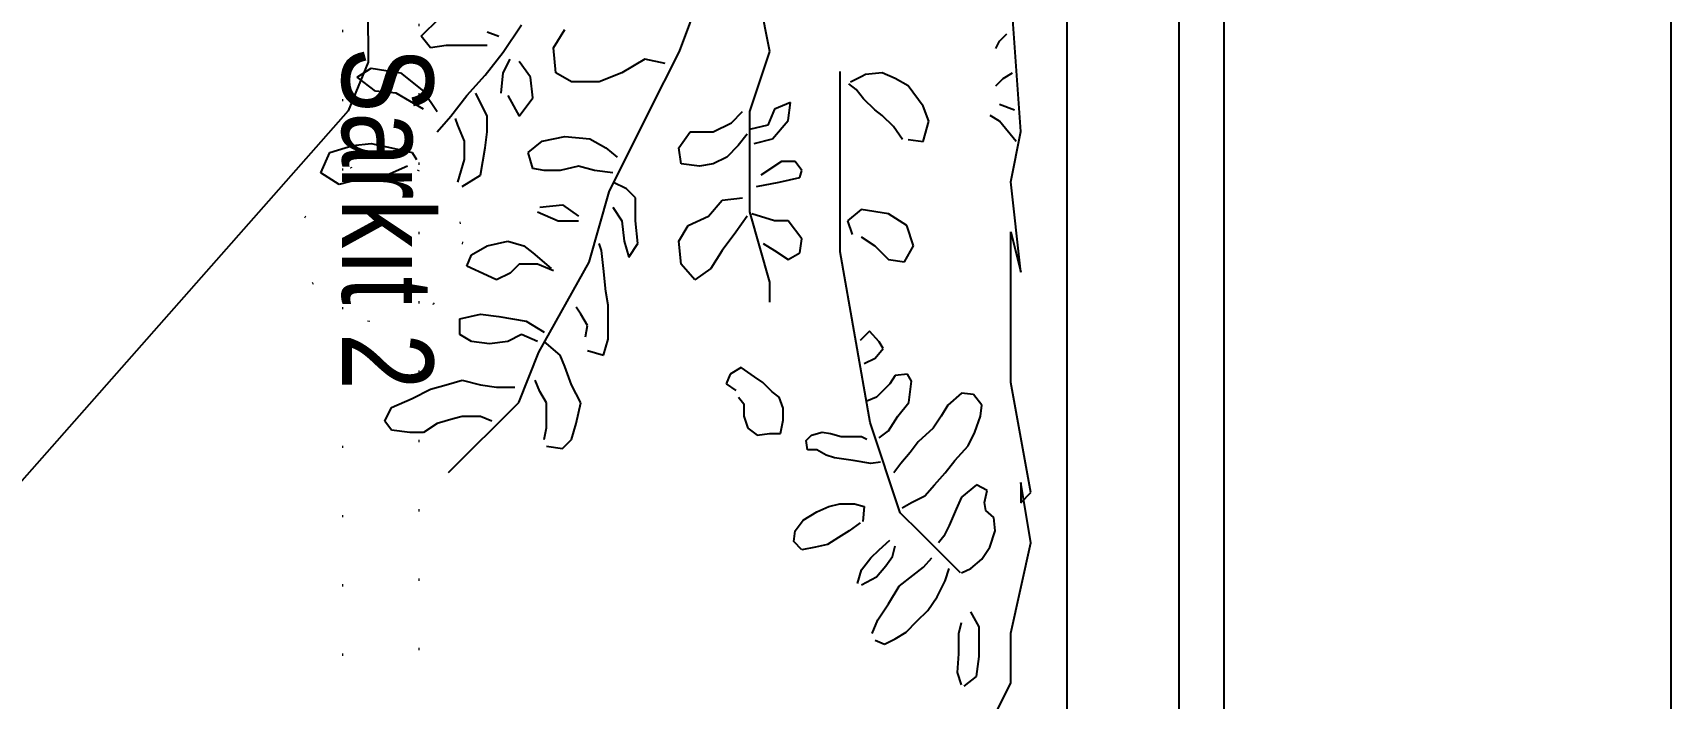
# Model space of a CAD drawing. Header units: millimetres. Extents: x 7687 to 15428, y -715 to 4028.
# Drawn here: x 10460 to 10533.2, y 962.4 to 992.2 of the extents above; entities that cross this region are included whole.
import ezdxf

# ---------------------------------------------------------------- set-up
doc = ezdxf.new("R2010")
doc.units = ezdxf.units.MM
for name, pattern in [('14.022_CEKIRDEKLER_SAFTLAR_+51.00$0$ACAD_ISO07W100', [3, 0, -3]), ('ACAD_ISO07W100', [3, 0, -3]), ('CONTINUA', [0])]:
    doc.linetypes.add(name, pattern=pattern)
doc.layers.add('0-MOBIL', color=3, linetype='CONTINUA')
doc.layers.add('YAZI', color=121, linetype='Continuous')
doc.layers.add('Sarkıt Ayd.', color=50, linetype='ACAD_ISO07W100', lineweight=0)
doc.layers.add('SS_FURNITURE', color=23, linetype='Continuous', lineweight=25)
doc.styles.add('OTEL AKSARAY', font='', dxfattribs={"width": 0.8})
doc.styles.get('OTEL AKSARAY').set_extended_font_data('FrankRuehl')

# ---------------------------------------------------------------- blocks, each defined once
blk = doc.blocks.new('fdgfff')
at = {"color": 67, "true_color": 0x727430}
for p, q in [((50513.8366, 5720.8393), (50513.8476, 5720.8569)), ((50513.8476, 5720.8569), (50513.8673, 5720.8481)), ((50513.841, 5720.8218), (50513.8366, 5720.8393)), ((50513.8673, 5720.8481), (50513.8739, 5720.8261)), ((50513.841, 5720.8042), (50513.841, 5720.8218)), ((50513.8739, 5720.8261), (50513.8761, 5720.8086)), ((50513.9265, 5720.8042), (50513.9397, 5720.8218)), ((50513.9397, 5720.8218), (50513.9485, 5720.8086)), ((50513.8761, 5720.8086), (50513.8717, 5720.7888)), ((50513.9485, 5720.8086), (50513.9441, 5720.7801)), ((50513.5976, 5720.7713), (50513.5998, 5720.7888)), ((50513.5998, 5720.7888), (50513.6085, 5720.7954)), ((50513.6085, 5720.7954), (50513.6217, 5720.7888)), ((50513.6217, 5720.7888), (50513.6305, 5720.7691)), ((50513.8454, 5720.7932), (50513.841, 5720.8042)), ((50513.8542, 5720.7735), (50513.8454, 5720.7932)), ((50513.8717, 5720.7888), (50513.8673, 5720.7691)), ((50513.9244, 5720.7844), (50513.9265, 5720.8042)), ((50513.909, 5720.7581), (50513.9244, 5720.7844)), ((50513.9441, 5720.7801), (50513.9265, 5720.7581)), ((50513.5976, 5720.7581), (50513.5976, 5720.7713)), ((50513.6063, 5720.7449), (50513.5976, 5720.7581)), ((50513.6305, 5720.7691), (50513.6392, 5720.7515)), ((50513.8673, 5720.7691), (50513.8607, 5720.7647)), ((50513.9265, 5720.7581), (50513.9068, 5720.7449)), ((50513.9682, 5720.7515), (50513.9792, 5720.7603)), ((50513.9792, 5720.7603), (50513.9967, 5720.7428)), ((50513.6107, 5720.7296), (50513.6063, 5720.7449)), ((50513.6392, 5720.7515), (50513.6436, 5720.7362)), ((50513.8871, 5720.7449), (50513.9024, 5720.7318)), ((50513.9704, 5720.7362), (50513.9682, 5720.7515)), ((50513.559, 5720.7341), (50513.6266, 5720.6665)), ((50513.6129, 5720.7208), (50513.6107, 5720.7296)), ((50513.6436, 5720.7362), (50513.648, 5720.7208)), ((50513.8936, 5720.7252), (50513.9002, 5720.7274)), ((50513.9024, 5720.7318), (50513.9222, 5720.7164)), ((50513.9704, 5720.7186), (50513.9704, 5720.7362)), ((50513.6129, 5720.7032), (50513.6129, 5720.7208)), ((50513.648, 5720.7208), (50513.6436, 5720.7032)), ((50513.6831, 5720.6945), (50513.6853, 5720.712)), ((50513.6853, 5720.712), (50513.6919, 5720.723)), ((50513.6919, 5720.723), (50513.7072, 5720.723)), ((50513.7072, 5720.723), (50513.7116, 5720.7032)), ((50513.7489, 5720.6967), (50513.7577, 5720.7164)), ((50513.7577, 5720.7164), (50513.7686, 5720.712)), ((50513.7686, 5720.712), (50513.7774, 5720.6967)), ((50513.8344, 5720.7208), (50513.8454, 5720.7032)), ((50513.8388, 5720.7252), (50513.8607, 5720.7186)), ((50513.8607, 5720.7186), (50513.8783, 5720.7186)), ((50513.8783, 5720.7186), (50513.8936, 5720.7252)), ((50513.9222, 5720.7164), (50513.9419, 5720.6989)), ((50513.9704, 5720.6967), (50513.9704, 5720.7186)), ((50513.6085, 5720.6923), (50513.6129, 5720.7032)), ((50513.6436, 5720.7032), (50513.6414, 5720.6879)), ((50513.6853, 5720.6769), (50513.6831, 5720.6945)), ((50513.7116, 5720.7032), (50513.7094, 5720.6857)), ((50513.7445, 5720.6879), (50513.7489, 5720.6967)), ((50513.7774, 5720.6967), (50513.7818, 5720.6769)), ((50513.8454, 5720.7032), (50513.8717, 5720.6989)), ((50513.8717, 5720.6989), (50513.8871, 5720.6967)), ((50513.8871, 5720.6967), (50513.9024, 5720.6967)), ((50513.9024, 5720.6967), (50513.9244, 5720.7076)), ((50513.9419, 5720.6989), (50513.9638, 5720.6813)), ((50513.9836, 5720.6967), (50513.9792, 5720.6857)), ((50513.6414, 5720.6879), (50513.6414, 5720.6703)), ((50513.7094, 5720.6857), (50513.705, 5720.6594)), ((50513.7511, 5720.6747), (50513.7445, 5720.6879)), ((50513.9244, 5720.6835), (50513.9441, 5720.6813)), ((50513.9441, 5720.6813), (50513.9572, 5720.6747)), ((50513.9638, 5720.6813), (50513.9901, 5720.6637)), ((50513.6266, 5720.6665), (50513.6749, 5720.6471)), ((50513.6919, 5720.6637), (50513.6853, 5720.6769)), ((50513.6853, 5720.6484), (50513.6919, 5720.6637)), ((50513.7599, 5720.6659), (50513.7511, 5720.6747)), ((50513.7599, 5720.6484), (50513.7599, 5720.6659)), ((50513.7818, 5720.6769), (50513.7774, 5720.6616)), ((50513.9222, 5720.6769), (50513.9024, 5720.6659)), ((50513.9024, 5720.6659), (50513.92, 5720.6528)), ((50513.9397, 5720.655), (50513.9551, 5720.6659)), ((50513.637, 5720.6462), (50513.648, 5720.6506)), ((50513.6749, 5720.6471), (50513.7618, 5720.5988)), ((50513.705, 5720.6594), (50513.6941, 5720.6418)), ((50513.7533, 5720.633), (50513.7599, 5720.6484)), ((50513.7708, 5720.6528), (50513.7555, 5720.6352)), ((50513.7774, 5720.6616), (50513.7708, 5720.6528)), ((50513.8103, 5720.6484), (50513.8015, 5720.6286)), ((50513.8498, 5720.6418), (50513.852, 5720.6528)), ((50513.852, 5720.6528), (50513.8673, 5720.6572)), ((50513.8673, 5720.6572), (50513.8783, 5720.644)), ((50513.92, 5720.6528), (50513.9397, 5720.655)), ((50513.5844, 5720.6396), (50513.5822, 5720.6242)), ((50513.591, 5720.6418), (50513.602, 5720.6396)), ((50513.602, 5720.6396), (50513.6151, 5720.6396)), ((50513.6151, 5720.6396), (50513.6261, 5720.6396)), ((50513.6261, 5720.6396), (50513.637, 5720.6462)), ((50513.6721, 5720.6264), (50513.6853, 5720.6418)), ((50513.8147, 5720.6462), (50513.8169, 5720.6242)), ((50513.8498, 5720.6264), (50513.8498, 5720.6418)), ((50513.8783, 5720.644), (50513.8827, 5720.622)), ((50513.9441, 5720.6308), (50513.9682, 5720.633)), ((50513.9682, 5720.633), (50513.9858, 5720.622)), ((50513.5822, 5720.6242), (50513.591, 5720.6155)), ((50513.591, 5720.6155), (50513.6063, 5720.6111)), ((50513.6261, 5720.6067), (50513.6436, 5720.6155)), ((50513.6436, 5720.6155), (50513.6612, 5720.622)), ((50513.6612, 5720.622), (50513.6721, 5720.6264)), ((50513.8015, 5720.6286), (50513.8015, 5720.6089)), ((50513.8169, 5720.6242), (50513.8059, 5720.6089)), ((50513.8542, 5720.6089), (50513.8498, 5720.6264)), ((50513.8827, 5720.622), (50513.8805, 5720.5979)), ((50513.9353, 5720.6155), (50513.9441, 5720.6308)), ((50513.9353, 5720.5891), (50513.9353, 5720.6155)), ((50513.6063, 5720.6111), (50513.6261, 5720.6067)), ((50513.6765, 5720.6001), (50513.6721, 5720.5847)), ((50513.6897, 5720.6023), (50513.7006, 5720.6001)), ((50513.7006, 5720.6001), (50513.7116, 5720.6067)), ((50513.7116, 5720.6067), (50513.7182, 5720.6111)), ((50513.8498, 5720.5935), (50513.8542, 5720.6089)), ((50513.6721, 5720.5847), (50513.6875, 5720.5804)), ((50513.7335, 5720.5825), (50513.7555, 5720.5847)), ((50513.7555, 5720.5847), (50513.773, 5720.5869)), ((50513.7618, 5720.5988), (50513.8294, 5720.5795)), ((50513.773, 5720.5869), (50513.7796, 5720.5891)), ((50513.8476, 5720.576), (50513.8498, 5720.5935)), ((50513.8805, 5720.5979), (50513.8717, 5720.5825)), ((50513.9441, 5720.5672), (50513.9353, 5720.5891)), ((50513.6875, 5720.5804), (50513.7028, 5720.5804)), ((50513.7028, 5720.5804), (50513.7204, 5720.5804)), ((50513.7204, 5720.5804), (50513.7335, 5720.5825)), ((50513.8147, 5720.576), (50513.8015, 5720.5672)), ((50513.8294, 5720.5795), (50513.9067, 5720.5408)), ((50513.8322, 5720.5628), (50513.8388, 5720.576)), ((50513.8717, 5720.5825), (50513.8629, 5720.5716)), ((50513.7818, 5720.565), (50513.7664, 5720.5606)), ((50513.7664, 5720.5606), (50513.7796, 5720.5518)), ((50513.7796, 5720.5518), (50513.8015, 5720.554)), ((50513.8015, 5720.5672), (50513.7818, 5720.565)), ((50513.8015, 5720.554), (50513.8235, 5720.554)), ((50513.8235, 5720.554), (50513.8322, 5720.5628)), ((50513.9572, 5720.5452), (50513.9441, 5720.5672)), ((50513.9067, 5720.5408), (50513.9647, 5720.5118)), ((50513.9529, 5720.5255), (50513.9572, 5720.5452)), ((50513.7445, 5720.497), (50513.7599, 5720.5101)), ((50513.7599, 5720.5101), (50513.7818, 5720.5123)), ((50513.7818, 5720.5123), (50513.7971, 5720.5035)), ((50513.8542, 5720.4926), (50513.8564, 5720.5101)), ((50513.8564, 5720.5101), (50513.8717, 5720.5123)), ((50513.8717, 5720.5123), (50513.8871, 5720.5013)), ((50513.9647, 5720.5118), (50514.0419, 5720.4828)), ((50513.7555, 5720.4816), (50513.7445, 5720.497)), ((50513.7971, 5720.5035), (50513.8059, 5720.4838)), ((50513.8564, 5720.4794), (50513.8542, 5720.4926)), ((50513.8871, 5720.5013), (50513.8871, 5720.4794)), ((50513.773, 5720.4706), (50513.7555, 5720.4816)), ((50513.8059, 5720.4838), (50513.8213, 5720.4706)), ((50513.8629, 5720.4662), (50513.8564, 5720.4794)), ((50513.8871, 5720.4794), (50513.8958, 5720.4618)), ((50513.6446, 5720.4667), (50513.6381, 5720.4576)), ((50513.6537, 5720.4628), (50513.6446, 5720.4667)), ((50513.6602, 5720.4524), (50513.6537, 5720.4628)), ((50513.7906, 5720.4575), (50513.773, 5720.4706)), ((50513.8213, 5720.4706), (50513.8235, 5720.4509)), ((50513.8739, 5720.4553), (50513.8629, 5720.4662)), ((50513.8958, 5720.4618), (50513.9068, 5720.4509)), ((50513.6017, 5720.4459), (50513.5952, 5720.4368)), ((50513.6134, 5720.4498), (50513.6017, 5720.4459)), ((50513.6251, 5720.4498), (50513.6134, 5720.4498)), ((50513.6316, 5720.455), (50513.6251, 5720.4498)), ((50513.6511, 5720.4394), (50513.6602, 5720.4524)), ((50513.7425, 5720.4248), (50513.8101, 5720.4441)), ((50513.8059, 5720.4465), (50513.7906, 5720.4575)), ((50513.8015, 5720.4201), (50513.8081, 5720.4421)), ((50513.8101, 5720.4441), (50513.8391, 5720.4441)), ((50513.8391, 5720.4441), (50513.897, 5720.4441)), ((50513.8849, 5720.4465), (50513.8739, 5720.4553)), ((50513.8936, 5720.4267), (50513.8893, 5720.4443)), ((50513.897, 5720.4441), (50513.9067, 5720.4441)), ((50513.9067, 5720.4441), (50513.9647, 5720.4248)), ((50513.5952, 5720.4368), (50513.5965, 5720.425)), ((50513.6368, 5720.4224), (50513.6459, 5720.4315)), ((50513.6459, 5720.4315), (50513.6511, 5720.4394)), ((50513.7796, 5720.4311), (50513.773, 5720.4201)), ((50513.8344, 5720.4377), (50513.8388, 5720.4158)), ((50513.8586, 5720.4136), (50513.8454, 5720.4333)), ((50513.8761, 5720.4399), (50513.8805, 5720.4223)), ((50513.909, 5720.4201), (50513.8936, 5720.4267)), ((50513.9647, 5720.4248), (50514.013, 5720.4345)), ((50513.5965, 5720.425), (50513.5965, 5720.4146)), ((50513.5965, 5720.4146), (50513.6095, 5720.412)), ((50513.6095, 5720.412), (50513.6212, 5720.412)), ((50513.6212, 5720.412), (50513.6316, 5720.4159)), ((50513.6316, 5720.4159), (50513.6368, 5720.4224)), ((50513.7232, 5720.4248), (50513.7425, 5720.4248)), ((50513.773, 5720.4201), (50513.7642, 5720.407)), ((50513.8015, 5720.407), (50513.8015, 5720.4201)), ((50513.8388, 5720.4158), (50513.8432, 5720.396)), ((50513.8586, 5720.4004), (50513.8586, 5720.4136)), ((50513.8805, 5720.4223), (50513.898, 5720.407)), ((50513.9156, 5720.4048), (50513.909, 5720.4201)), ((50513.4847, 5720.3938), (50513.4925, 5720.4016)), ((50513.4925, 5720.4016), (50513.5029, 5720.4003)), ((50513.5029, 5720.4003), (50513.5133, 5720.3925)), ((50513.7642, 5720.407), (50513.7708, 5720.396)), ((50513.7708, 5720.396), (50513.784, 5720.3938)), ((50513.784, 5720.3938), (50513.8015, 5720.407)), ((50513.8432, 5720.396), (50513.8498, 5720.3938)), ((50513.8498, 5720.3938), (50513.8586, 5720.4004)), ((50513.898, 5720.407), (50513.9156, 5720.4048)), ((50513.4873, 5720.3808), (50513.4847, 5720.3938)), ((50513.4899, 5720.3691), (50513.4873, 5720.3808)), ((50513.5133, 5720.3925), (50513.5211, 5720.3795)), ((50513.5211, 5720.3795), (50513.5263, 5720.3678)), ((50513.5757, 5720.3704), (50513.5809, 5720.3795)), ((50513.5809, 5720.3886), (50513.59, 5720.3899)), ((50513.5809, 5720.3795), (50513.5809, 5720.3886)), ((50513.59, 5720.3899), (50513.5952, 5720.3847)), ((50513.5952, 5720.3847), (50513.5978, 5720.3743)), ((50513.4964, 5720.3587), (50513.4899, 5720.3691)), ((50513.5263, 5720.3678), (50513.5289, 5720.3574)), ((50513.5731, 5720.3626), (50513.5757, 5720.3704)), ((50513.5965, 5720.3665), (50513.5939, 5720.3561)), ((50513.5978, 5720.3743), (50513.5965, 5720.3665)), ((50513.5029, 5720.3483), (50513.4964, 5720.3587)), ((50513.5107, 5720.3379), (50513.5029, 5720.3483)), ((50513.5289, 5720.3574), (50513.5289, 5720.3431)), ((50513.5705, 5720.3444), (50513.5718, 5720.3535)), ((50513.5718, 5720.3535), (50513.5731, 5720.3626)), ((50513.5939, 5720.3561), (50513.5939, 5720.3457)), ((50513.6073, 5720.3282), (50513.7715, 5720.3572)), ((50513.7715, 5720.3572), (50513.8777, 5720.3572)), ((50513.8015, 5720.3499), (50513.7884, 5720.3455)), ((50513.8125, 5720.3368), (50513.8015, 5720.3499)), ((50513.8777, 5720.3572), (50513.9453, 5720.3572)), ((50513.928, 5720.3416), (50513.9334, 5720.3488)), ((50513.4509, 5720.3366), (50513.4587, 5720.3222)), ((50513.4522, 5720.3405), (50513.4652, 5720.3366)), ((50513.4652, 5720.3366), (50513.4769, 5720.3274)), ((50513.5263, 5720.334), (50513.512, 5720.3353)), ((50513.5289, 5720.3431), (50513.5263, 5720.334)), ((50513.5679, 5720.3274), (50513.5705, 5720.3444)), ((50513.5939, 5720.3366), (50513.5913, 5720.3314)), ((50513.5939, 5720.3457), (50513.5939, 5720.3366)), ((50513.6641, 5720.334), (50513.6693, 5720.3235)), ((50513.6953, 5720.3287), (50513.6862, 5720.3379)), ((50513.7862, 5720.3368), (50513.7774, 5720.3236)), ((50513.8081, 5720.3104), (50513.8125, 5720.3368)), ((50513.9083, 5720.3237), (50513.919, 5720.3345)), ((50513.919, 5720.3345), (50513.928, 5720.3416)), ((50513.9405, 5720.3363), (50513.9351, 5720.347)), ((50513.9423, 5720.3327), (50513.9405, 5720.3363)), ((50513.9441, 5720.3166), (50513.9423, 5720.3327)), ((50513.3976, 5720.3235), (50513.3937, 5720.3144)), ((50513.4041, 5720.3261), (50513.4171, 5720.3209)), ((50513.4171, 5720.3209), (50513.4327, 5720.3105)), ((50513.4587, 5720.3222), (50513.4691, 5720.3131)), ((50513.4769, 5720.3274), (50513.4847, 5720.3196)), ((50513.4847, 5720.3196), (50513.4938, 5720.3092)), ((50513.5203, 5720.2992), (50513.6073, 5720.3282)), ((50513.5692, 5720.3183), (50513.5679, 5720.3274)), ((50513.5926, 5720.3196), (50513.5991, 5720.3105)), ((50513.6316, 5720.3222), (50513.6277, 5720.3314)), ((50513.6381, 5720.3157), (50513.6316, 5720.3222)), ((50513.6446, 5720.3092), (50513.6381, 5720.3157)), ((50513.6693, 5720.3235), (50513.6784, 5720.3157)), ((50513.6784, 5720.3157), (50513.6849, 5720.3196)), ((50513.6849, 5720.3196), (50513.6953, 5720.3287)), ((50513.7774, 5720.3236), (50513.7642, 5720.3104)), ((50513.8922, 5720.3058), (50513.9029, 5720.3166)), ((50513.9029, 5720.3166), (50513.9083, 5720.3237)), ((50513.9387, 5720.304), (50513.9441, 5720.3166)), ((50513.3937, 5720.3144), (50513.3989, 5720.304)), ((50513.3989, 5720.304), (50513.4054, 5720.2936)), ((50513.4327, 5720.3105), (50513.4496, 5720.3001)), ((50513.4496, 5720.3001), (50513.46, 5720.2871)), ((50513.4691, 5720.3131), (50513.4782, 5720.3066)), ((50513.4782, 5720.3066), (50513.4886, 5720.304)), ((50513.5679, 5720.2988), (50513.5588, 5720.3053)), ((50513.5991, 5720.3105), (50513.6134, 5720.3014)), ((50513.6134, 5720.3014), (50513.6264, 5720.291)), ((50513.6524, 5720.304), (50513.6446, 5720.3092)), ((50513.6537, 5720.2923), (50513.6524, 5720.304)), ((50513.7642, 5720.3104), (50513.7621, 5720.2951)), ((50513.7971, 5720.2929), (50513.8081, 5720.3104)), ((50513.8797, 5720.2969), (50513.8922, 5720.3058)), ((50513.9316, 5720.2915), (50513.9387, 5720.304)), ((50513.4054, 5720.2936), (50513.4158, 5720.2832)), ((50513.46, 5720.2871), (50513.4678, 5720.2767)), ((50513.501, 5720.2798), (50513.5203, 5720.2992)), ((50513.525, 5720.2975), (50513.5302, 5720.2884)), ((50513.5302, 5720.2884), (50513.5367, 5720.2754)), ((50513.5783, 5720.2897), (50513.5679, 5720.2988)), ((50513.5887, 5720.2819), (50513.5783, 5720.2897)), ((50513.6264, 5720.291), (50513.6472, 5720.2884)), ((50513.6472, 5720.2884), (50513.6537, 5720.2923)), ((50513.7621, 5720.2951), (50513.7774, 5720.2863)), ((50513.7774, 5720.2863), (50513.7971, 5720.2929)), ((50513.8797, 5720.2915), (50513.8779, 5720.2772)), ((50513.9119, 5720.2772), (50513.9316, 5720.2915)), ((50513.4158, 5720.2832), (50513.4262, 5720.2728)), ((50513.4262, 5720.2728), (50513.4392, 5720.2637)), ((50513.4624, 5720.2412), (50513.501, 5720.2798)), ((50513.4678, 5720.2767), (50513.4769, 5720.2689)), ((50513.5367, 5720.2754), (50513.5471, 5720.2663)), ((50513.6017, 5720.2676), (50513.5887, 5720.2819)), ((50513.8779, 5720.2772), (50513.8976, 5720.2718)), ((50513.8976, 5720.2718), (50513.9119, 5720.2772)), ((50513.4392, 5720.2637), (50513.4548, 5720.2559)), ((50513.4548, 5720.2559), (50513.4665, 5720.252)), ((50513.4977, 5720.2572), (50513.4912, 5720.2624)), ((50513.5081, 5720.252), (50513.4977, 5720.2572)), ((50513.5471, 5720.2663), (50513.5588, 5720.2559)), ((50513.5588, 5720.2559), (50513.5705, 5720.2468)), ((50513.6134, 5720.2598), (50513.6017, 5720.2676)), ((50513.6238, 5720.2533), (50513.6134, 5720.2598)), ((50513.6355, 5720.2403), (50513.6238, 5720.2533)), ((50513.3534, 5720.2377), (50513.3625, 5720.2259)), ((50513.3547, 5720.2403), (50513.3664, 5720.2442)), ((50513.3664, 5720.2442), (50513.3846, 5720.2429)), ((50513.3846, 5720.2429), (50513.4041, 5720.2429)), ((50513.4041, 5720.2429), (50513.4145, 5720.2403)), ((50513.4626, 5720.2403), (50513.4665, 5720.2312)), ((50513.5237, 5720.2455), (50513.5081, 5720.252)), ((50513.5354, 5720.2403), (50513.5237, 5720.2455)), ((50513.5471, 5720.2259), (50513.5354, 5720.2403)), ((50513.5705, 5720.2468), (50513.5848, 5720.2338)), ((50513.6342, 5720.2286), (50513.6355, 5720.2403)), ((50513.3625, 5720.2259), (50513.382, 5720.2233)), ((50513.382, 5720.2233), (50513.4106, 5720.2233)), ((50513.4106, 5720.2233), (50513.4249, 5720.2312)), ((50513.4665, 5720.2312), (50513.4756, 5720.2207)), ((50513.5419, 5720.2155), (50513.5471, 5720.2259)), ((50513.5848, 5720.2338), (50513.5978, 5720.2273)), ((50513.5978, 5720.2273), (50513.6134, 5720.222)), ((50513.6134, 5720.222), (50513.6238, 5720.2207)), ((50513.6238, 5720.2207), (50513.6342, 5720.2286)), ((50513.3175, 5720.2122), (50513.3561, 5720.1928)), ((50513.4756, 5720.2207), (50513.4873, 5720.2129)), ((50513.4873, 5720.2129), (50513.5029, 5720.2077)), ((50513.5029, 5720.2077), (50513.5159, 5720.209)), ((50513.5159, 5720.209), (50513.5224, 5720.2168)), ((50513.5224, 5720.2168), (50513.5302, 5720.2181)), ((50513.5302, 5720.2181), (50513.5419, 5720.2155)), ((50513.8976, 5720.2037), (50513.9029, 5720.2127)), ((50513.9316, 5720.2073), (50513.9387, 5720.2001)), ((50513.9674, 5720.2073), (50513.9745, 5720.2037)), ((50513.3561, 5720.1928), (50513.4044, 5720.1928)), ((50513.4044, 5720.1928), (50513.4914, 5720.1735)), ((50513.4044, 5720.1928), (50513.4044, 5720.1928)), ((50513.5397, 5720.1735), (50513.6459, 5720.1928)), ((50513.6459, 5720.1928), (50513.7135, 5720.1928)), ((50513.7135, 5720.1928), (50513.7908, 5720.1928)), ((50513.7522, 5720.1832), (50513.8391, 5720.1928)), ((50513.7908, 5720.1928), (50513.7522, 5720.1832)), ((50513.8391, 5720.1928), (50513.8874, 5720.1832)), ((50513.8779, 5720.1876), (50513.8976, 5720.2037)), ((50513.8874, 5720.1832), (50514.0226, 5720.1928)), ((50513.9137, 5720.2037), (50513.9083, 5720.1894)), ((50513.9387, 5720.2001), (50513.9441, 5720.1912)), ((50513.9745, 5720.2037), (50513.9817, 5720.1966)), ((50513.4914, 5720.1735), (50513.5493, 5720.1832)), ((50513.53, 5720.1832), (50513.5397, 5720.1735)), ((50513.5493, 5720.1832), (50513.53, 5720.1832))]:
    blk.add_line(p, q, dxfattribs=at)
blk = doc.blocks.new('A$C45576B5D')
at = {"elevation": 3.764}
blk.add_lwpolyline([(0, 45.988), (16.655, 14.038), (18.373, 12.42), (20.592, 11.584), (61.76, 29.872), (62.626, 32.079), (62.578, 34.438), (50.035, 68.215), (47.765, 69.95), (44.713, 70.584), (41.3, 70.119), (31.577, 66.659), (27.594, 65.157), (17.313, 60.589), (13.528, 58.641), (9.556, 56.498), (4.443, 53.746), (1.81, 51.525), (0.234, 48.835)], close=True, dxfattribs=at)
blk = doc.blocks.new('NHGSALG')
at = {"layer": 'Sarkıt Ayd.', "linetype": '14.022_CEKIRDEKLER_SAFTLAR_+51.00$0$ACAD_ISO07W100'}
for points in [[(49870.204, 3750.562), (49870.204, 4169.424)], [(49873.602, 4169.424), (49873.602, 3750.562)]]:
    blk.add_lwpolyline(points, dxfattribs=at)
blk.add_circle((49871.949, 4113.173), 3.6, dxfattribs=at)
at = {"layer": 'Sarkıt Ayd.', "insert": (49874.249, 4106.568), "char_height": 4.08, "attachment_point": 3, "rotation": 270, "style": 'OTEL AKSARAY'}
blk.add_mtext_dynamic_manual_height_columns('Sark{\\fArial|b0|i0|c162|p34;ıt 2 }', width=49.57189, gutter_width=425, heights=[0], dxfattribs=at)

msp = doc.modelspace()

# ---------------------------------------------------------------- linework, layer by layer
at = {"color": 242, "true_color": 0xcd2027}
for points in [[(8348.461, 337.748), (9319.961, 337.748), (9319.961, -714.839), (10483.488, -714.839), (10483.488, 524.404), (10513.235, 524.404), (10533.235, 524.404), (10533.235, 1133.781), (8193.35, 1133.781)], [(8193.35, 1091.118), (9688.145, 1091.118), (9688.145, 1116.218), (10109.213, 1116.218), (10231.713, 1116.218), (10231.341, 1085.82), (10513.235, 1082.375), (10513.235, 565.65), (10502.737, 565.649), (10502.737, 534.754), (10463.488, 534.754), (10463.488, -71.816)]]:
    msp.add_lwpolyline(points, dxfattribs=at)
at = {"layer": '0-MOBIL'}
msp.add_lwpolyline([(10511.235, 630.236), (10506.235, 630.236), (10506.235, 1029.097), (10511.235, 1029.097)], close=True, dxfattribs=at)

# ---------------------------------------------------------------- block references
at = {"layer": '0-MOBIL', "xscale": 46.43267914500382, "yscale": 46.43267914500382, "zscale": 46.43267914500382, "rotation": 90}
msp.add_blockref('fdgfff', (276107.595, -2344507.346), dxfattribs=at)
at = {"layer": 'SS_FURNITURE', "xscale": -1, "rotation": 158.9523480858343}
msp.add_blockref('A$C45576B5D', (10428.074, 1043.32, -3.764), dxfattribs=at)
at = {"layer": 'YAZI'}
msp.add_blockref('NHGSALG', (-39396.341, -3130.327), dxfattribs=at)

doc.saveas('drawing.dxf')
